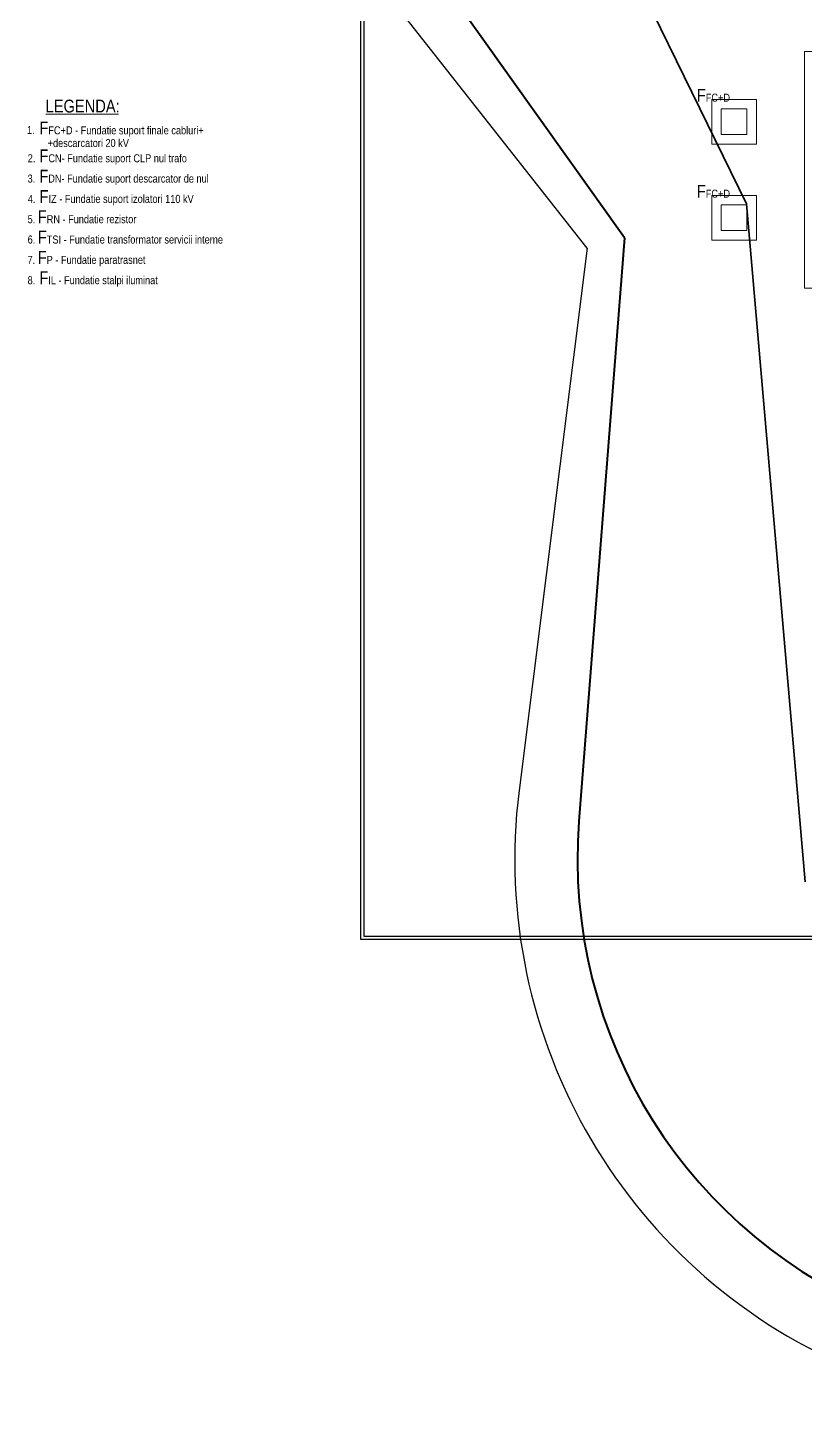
# Model space of a CAD drawing. Header units: millimetres. Extents: x -375473 to -325688, y 28300 to 106060.
# Drawn here: x -375473 to -351166, y 28300 to 71562 of the extents above; entities that cross this region are included whole.
import ezdxf

# ---------------------------------------------------------------- set-up
doc = ezdxf.new("R2010")
doc.units = ezdxf.units.MM
doc.header["$MEASUREMENT"] = 0
for name, color, linetype, lineweight in [('.10', 7, 'Continuous', 9), ('fundatii', 144, 'Continuous', 50), ('hx 5.5 m', 3, 'Continuous', 40), ('hx10m', 5, 'Continuous', 35), ('hx4.5.m', 1, 'Continuous', 30), ('text 1', 7, 'Continuous', 25)]:
    doc.layers.add(name, color=color, linetype=linetype, lineweight=lineweight)
doc.styles.get("Standard").update_dxf_attribs({"font": 'ARIALN.TTF'})

msp = doc.modelspace()

# ---------------------------------------------------------------- linework, layer by layer
at = {"layer": '.10', "ltscale": 0.01}
msp.add_line((-374908, 68864), (-372630, 68864), dxfattribs=at)
msp.add_lwpolyline([(-365068, 91280), (-365068, 43080), (-332868, 43080), (-332868, 91280)], close=True)
msp.add_lwpolyline([(-351198, 91180), (-364968, 91180), (-364968, 43180), (-350918, 43180)])
at = {"lineweight": 0, "ltscale": 0.13}
msp.add_lwpolyline([(-341992, 70823), (-341992, 63423), (-351192, 63423), (-351192, 70823)], close=True, dxfattribs=at)
at = {"layer": 'fundatii', "color": 252, "lineweight": 15}
for points in [[(-354092, 69323), (-354092, 67923), (-352692, 67923), (-352692, 69323)], [(-353792, 69026), (-353792, 68226), (-352992, 68226), (-352992, 69026)], [(-354092, 66323), (-354092, 64923), (-352692, 64923), (-352692, 66323)], [(-353792, 66026), (-353792, 65226), (-352992, 65226), (-352992, 66026)]]:
    msp.add_lwpolyline(points, close=True, dxfattribs=at)
at = {"layer": 'hx 5.5 m'}
for q in [(-367439, 79883), (-358241, 46770)]:
    msp.add_line((-356821, 64999), q, dxfattribs=at)
msp.add_arc((-342968, 45580), 15319, 175.5455, 35.5027, dxfattribs=at)
at = {"layer": 'hx10m'}
for q in [(-362358, 85160), (-351166, 44870)]:
    msp.add_line((-353001, 66060), q, dxfattribs=at)
at = {"layer": 'hx4.5.m'}
for q in [(-368549, 78095), (-360114, 47729)]:
    msp.add_line((-357990, 64674), q, dxfattribs=at)
msp.add_arc((-342968, 45580), 17280, 172.8551, 38.1931, dxfattribs=at)

# ---------------------------------------------------------------- texts
at = {"layer": 'text 1'}
for s, height, p in [('LEGENDA:', 400, (-374913, 68913)), ('1.', 250, (-375495, 68241)), (' F', 400, (-375233, 68231)), ('FC+D - Fundatie suport finale cabluri+', 250, (-374826, 68231)), ('+descarcatori 20 kV', 250, (-374848, 67833)), ('2.', 250, (-375472, 67357)), (' F', 400, (-375233, 67357)), ('CN- Fundatie suport CLP nul trafo', 250, (-374826, 67357)), (' F', 400, (-375236, 66723)), ('3.', 250, (-375475, 66723)), ('DN- Fundatie suport descarcator de nul', 250, (-374829, 66723)), ('4.', 250, (-375467, 66088)), (' F', 400, (-375228, 66088)), ('IZ - Fundatie suport izolatori 110 kV', 250, (-374821, 66088)), ('F', 400, (-375157, 65453)), ('5. ', 250, (-375475, 65453)), ('RN - Fundatie rezistor', 250, (-374877, 65453)), ('6. ', 250, (-375474, 64818)), ('F', 400, (-375156, 64818)), ('TSI - Fundatie transformator servicii interne', 250, (-374876, 64818)), ('F', 400, (-375159, 64183)), ('7. ', 250, (-375477, 64183)), ('P - Fundatie paratrasnet', 250, (-374879, 64183)), ('8.', 250, (-375475, 63548)), (' F', 400, (-375236, 63548)), ('IL - Fundatie stalpi iluminat', 250, (-374829, 63548))]:
    msp.add_text(s, height=height, dxfattribs=at).set_placement(p)
at = {"layer": 'text 1', "char_height": 250, "width": 1533.03, "attachment_point": 1}
for insert in [(-354556, 69651), (-354556, 66651)]:
    msp.add_mtext('{\\H1.6x;F}FC+D', dxfattribs=dict(at, insert=insert))

doc.saveas('drawing.dxf')
